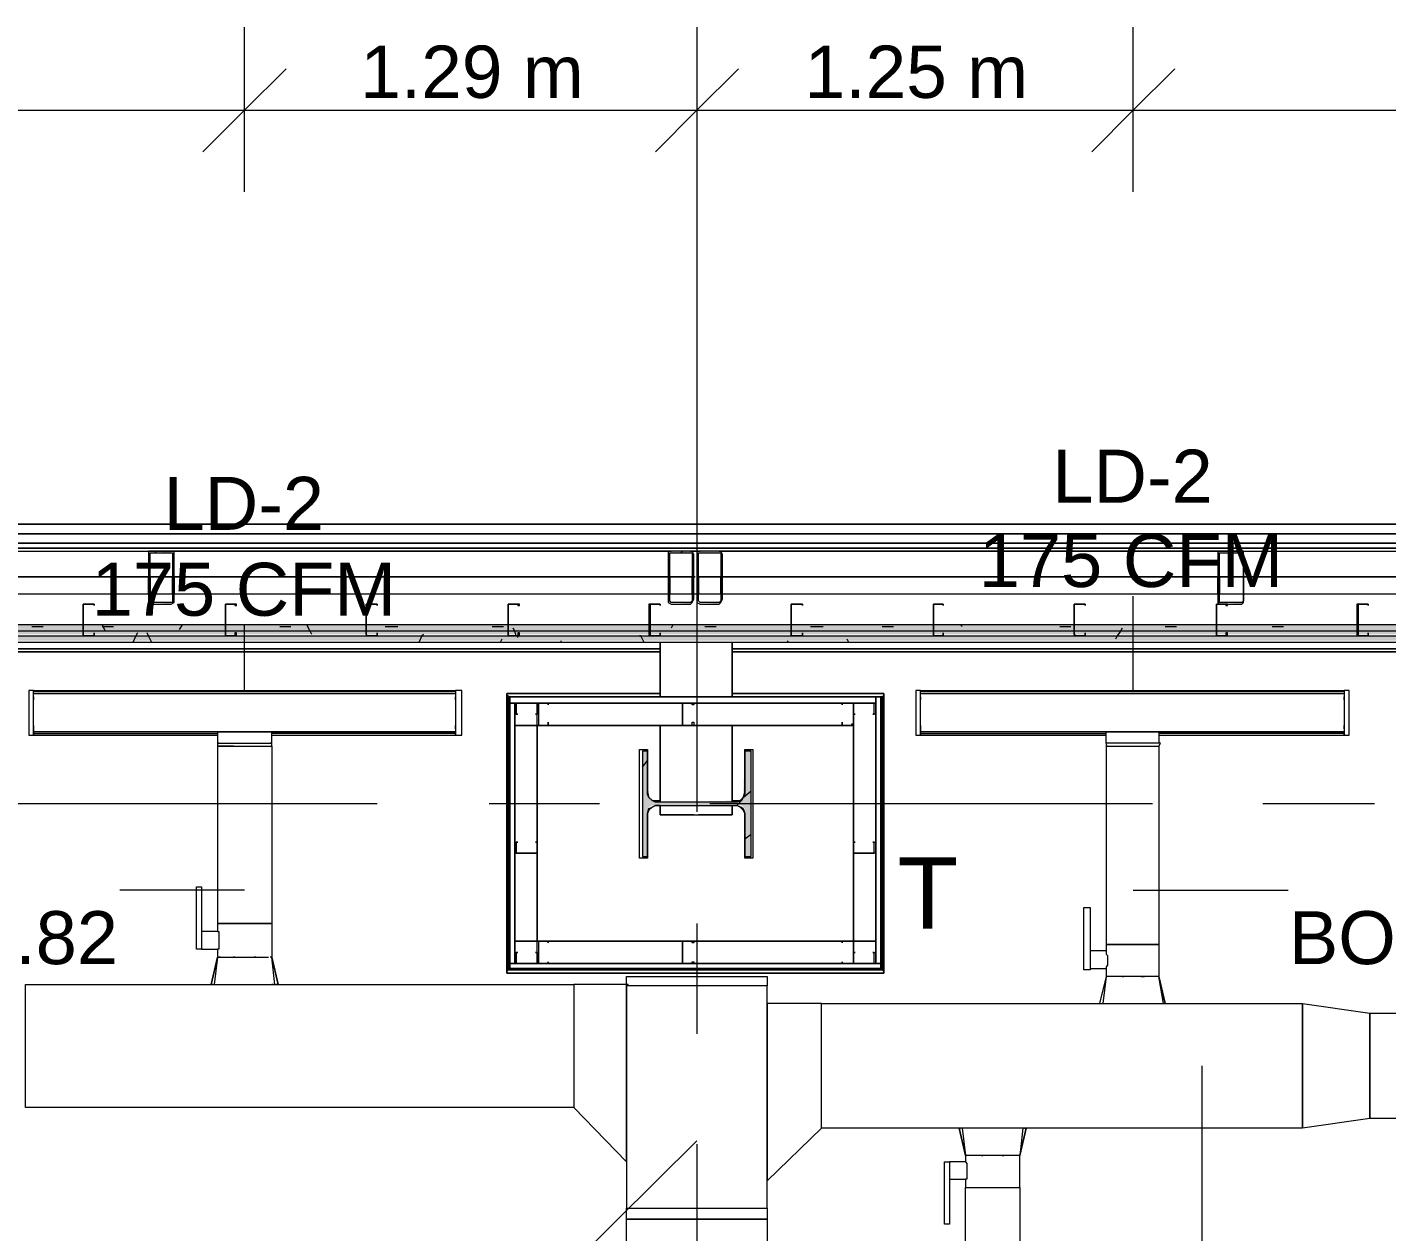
# Model space of a CAD drawing. Header units: metres. Extents: x -2 to 237, y -8 to 52.
# Drawn here: x 44.51 to 48.407, y 44.92 to 48.373 of the extents above; entities that cross this region are included whole.
import ezdxf

# ---------------------------------------------------------------- set-up
doc = ezdxf.new("R2010")
doc.units = ezdxf.units.M
doc.layers.add('HVAC - Ductos', color=5, linetype='Continuous', lineweight=0)
doc.layers.add('PDF2_Text', color=7, linetype='Continuous', lineweight=0)
doc.layers.add('PDF2_Geometry', color=7, linetype='Continuous', lineweight=0, true_color=0xaaaaaa)
doc.layers.add('PDF2_Solid Fills', color=7, linetype='Continuous', lineweight=0, true_color=0xffffff)
doc.styles.add('PDF Helvetica', font='')
doc.styles.get('PDF Helvetica').set_extended_font_data('Helvetica')

msp = doc.modelspace()

# ---------------------------------------------------------------- hatches: boundary and pattern name
at = {"layer": 'PDF2_Solid Fills', "lineweight": 0, "transparency": 33554559}
h = msp.add_hatch(color=256, dxfattribs=at)
h.paths.add_polyline_path([(44.927, 46.8707), (44.9316, 46.8661), (44.9316, 46.8707)])
h.paths.add_polyline_path([(44.8629, 46.8615), (44.8583, 46.8615), (44.8583, 46.7241)])
h.paths.add_polyline_path([(44.9316, 46.8615), (44.927, 46.8615), (44.927, 46.7241), (44.9316, 46.8609)])
h.paths.add_polyline_path([(44.9224, 46.8661), (44.9224, 46.8707), (44.8674, 46.8707)])
h.paths.add_polyline_path([(44.8629, 46.8661), (44.8629, 46.8707), (44.8583, 46.8707)])
h.paths.add_polyline_path([(44.9224, 46.7195), (44.9224, 46.7241), (44.8674, 46.7241)])
h = msp.add_hatch(color=256, dxfattribs=at)
h.paths.add_polyline_path([(46.3473, 46.7241), (46.3565, 46.7287), (46.3519, 46.7287), (46.3519, 46.8661), (46.4161, 46.8661), (46.4161, 46.7287), (46.4206, 46.8701), (46.4206, 46.8707), (46.3473, 46.8707)])
h.paths.add_polyline_path([(46.4161, 46.7287), (46.4115, 46.7287), (46.4161, 46.7241)])
h.paths.add_polyline_path([(46.4115, 46.7195), (46.4115, 46.7241), (46.3565, 46.7241)])
h = msp.add_hatch(color=256, dxfattribs=at)
h.paths.add_polyline_path([(46.4298, 46.7241), (46.439, 46.7287), (46.4344, 46.7287), (46.4344, 46.8661), (46.4985, 46.8661), (46.4985, 46.7287), (46.5031, 46.8707), (46.4298, 46.8707)])
h.paths.add_polyline_path([(46.4985, 46.7287), (46.4939, 46.7287), (46.4985, 46.7241)])
h.paths.add_polyline_path([(46.4939, 46.7195), (46.4939, 46.7241), (46.439, 46.7241)])
h = msp.add_hatch(color=256, dxfattribs=at)
h.paths.add_polyline_path([(47.9921, 46.7287), (47.9967, 46.7241), (47.9967, 46.7287)])
h.paths.add_polyline_path([(47.928, 46.8615), (47.9235, 46.8615), (47.9235, 46.7241)])
h.paths.add_polyline_path([(47.9967, 46.8661), (47.9967, 46.8707), (47.9326, 46.8707)])
h.paths.add_polyline_path([(47.928, 46.8661), (47.928, 46.8707), (47.9235, 46.8707)])
h.paths.add_polyline_path([(47.9921, 46.7195), (47.9921, 46.7241), (47.928, 46.7241)])
h = msp.add_hatch(color=256, dxfattribs=at)
h.paths.add_polyline_path([(16.2639, 46.6599), (16.2639, 46.6462), (17.0702, 46.6462), (17.0702, 46.6599)])
h.paths.add_polyline_path([(14.2296, 46.6599), (12.2045, 46.6645), (11.3936, 46.6645), (11.3936, 46.6462), (14.2296, 46.6462)])
h.paths.add_polyline_path([(38.5859, 46.6599), (38.5859, 46.6416), (39.3923, 46.6416), (39.3923, 46.6599)])
h.paths.add_polyline_path([(9.3593, 46.6462), (9.3593, 46.6645), (6.5232, 46.6645), (6.5232, 46.6462)])
h.paths.add_polyline_path([(41.4266, 46.6599), (41.4266, 46.6416), (43.4517, 46.6416), (43.4517, 46.6599)])
h.paths.add_polyline_path([(4.4889, 46.6462), (4.4889, 46.6645), (4.2965, 46.6645), (4.2965, 46.6462)])
h.paths.add_polyline_path([(44.2672, 46.6599), (44.2672, 46.6416), (46.2923, 46.6416), (46.2923, 46.6599)])
h.paths.add_polyline_path([(14.2342, 46.6599), (14.2342, 46.6462), (16.2593, 46.6462), (16.2593, 46.6599)])
h.paths.add_polyline_path([(48.3266, 46.6599), (48.3266, 46.6416), (49.133, 46.6416), (49.133, 46.6599)])
h.paths.add_polyline_path([(17.0748, 46.6599), (17.0748, 46.6462), (19.1, 46.6462), (19.1, 46.6599)])
h.paths.add_polyline_path([(51.1672, 46.6599), (51.1672, 46.6416), (54.0034, 46.6416), (54.0034, 46.6599)])
h.paths.add_polyline_path([(21.1343, 46.6599), (21.1343, 46.6462), (21.9406, 46.6462), (21.9406, 46.6599)])
h.paths.add_polyline_path([(56.0376, 46.6599), (56.0376, 46.6416), (56.4317, 46.6416), (56.4317, 46.6599)])
h.paths.add_polyline_path([(23.9749, 46.6599), (23.9749, 46.6462), (26, 46.6462), (26, 46.6599)])
h.paths.add_polyline_path([(54.0079, 46.6599), (54.0079, 46.6416), (56.033, 46.6416), (56.033, 46.6599)])
h.paths.add_polyline_path([(26.8155, 46.6599), (26.8155, 46.6462), (28.8407, 46.6462), (28.8407, 46.6599)])
h.paths.add_polyline_path([(49.1376, 46.6599), (49.1376, 46.6416), (51.1627, 46.6416), (51.1627, 46.6599)])
h.paths.add_polyline_path([(31.6859, 46.6599), (31.6859, 46.6462), (33.711, 46.6462), (33.711, 46.6599)])
h.paths.add_polyline_path([(46.2969, 46.6599), (46.2969, 46.6416), (48.322, 46.6416), (48.322, 46.6599)])
h.paths.add_polyline_path([(33.7156, 46.6599), (33.7156, 46.6462), (36.5516, 46.6462), (36.5516, 46.6599)])
h.paths.add_polyline_path([(43.4563, 46.6599), (43.4563, 46.6416), (44.2627, 46.6416), (44.2627, 46.6599)])
h.paths.add_polyline_path([(28.8453, 46.6599), (28.8453, 46.6462), (31.6813, 46.6462), (31.6813, 46.6599)])
h.paths.add_polyline_path([(39.3969, 46.6599), (39.3969, 46.6416), (41.422, 46.6416), (41.422, 46.6599)])
h.paths.add_polyline_path([(26.0046, 46.6599), (26.0046, 46.6462), (26.8109, 46.6462), (26.8109, 46.6599)])
h.paths.add_polyline_path([(37.2847, 46.6462), (38.5711, 46.6416), (38.5813, 46.6416), (38.5813, 46.6599), (36.5562, 46.6599), (36.5562, 46.6462)])
h.paths.add_polyline_path([(21.9452, 46.6599), (21.9452, 46.6462), (23.9703, 46.6462), (23.9703, 46.6599)])
h.paths.add_polyline_path([(11.389, 46.6462), (11.389, 46.6645), (9.3639, 46.6645), (9.3639, 46.6462)])
h.paths.add_polyline_path([(19.1046, 46.6599), (19.1046, 46.6462), (21.1297, 46.6462), (21.1297, 46.6599)])
h.paths.add_polyline_path([(6.5186, 46.6462), (6.5186, 46.6645), (4.4935, 46.6645), (4.4935, 46.6462)])
for points in [[(56.2254, 46.6325), (56.4317, 46.6279), (56.4317, 46.6416), (37.3672, 46.6462), (4.2965, 46.6462), (4.2965, 46.6325)], [(4.2965, 46.6141), (56.2254, 46.6141), (56.4301, 46.6096), (56.4317, 46.6096), (56.4317, 46.6279), (4.2965, 46.6279)], [(46.2878, 46.1835), (46.2878, 46.298), (46.2741, 46.298), (46.2741, 45.9956), (46.2878, 45.9956), (46.2878, 46.1239), (46.2923, 46.1376), (46.3015, 46.1422), (46.5581, 46.1422), (46.5672, 46.1331), (46.5672, 45.9956), (46.5856, 45.9956), (46.5856, 46.298), (46.5672, 46.298), (46.5627, 46.1697), (46.5581, 46.1605), (46.5444, 46.1559), (46.3107, 46.1513), (46.3107, 46.1559), (46.3015, 46.1605), (46.2969, 46.1651), (46.2923, 46.1651), (46.2923, 46.1835)]]:
    msp.add_hatch(color=256, dxfattribs=at).paths.add_polyline_path(points)

# ---------------------------------------------------------------- linework, layer by layer
at = {"layer": 'HVAC - Ductos', "color": 252, "lineweight": 0, "true_color": 0x939598}
for points in [[(45.1332, 47.9015), (45.1332, 48.1352), (45.1332, 48.3735)], [(46.4298, 48.3735), (46.4298, 48.1352), (46.4298, 47.9015)], [(47.6806, 47.9015), (47.6806, 48.1352), (47.6806, 48.3735)], [(45.2523, 48.2544), (45.1332, 48.1352), (45.014, 48.0161)], [(46.549, 48.2544), (46.4298, 48.1352), (46.3107, 48.0161)], [(47.7997, 48.2544), (47.6806, 48.1352), (47.5615, 48.0161)], [(23.7596, 48.1352), (26.0412, 48.1352), (28.5199, 48.1352), (30.9712, 48.1352), (33.1978, 48.1352), (35.5208, 48.1352), (37.216, 48.1352), (38.5539, 48.1352), (40.7118, 48.1352), (42.934, 48.1352), (45.1332, 48.1352), (46.4298, 48.1352), (47.6806, 48.1352), (49.9944, 48.1352), (52.1936, 48.1352), (54.1912, 48.1352), (55.8635, 48.1352)]]:
    msp.add_lwpolyline(points, dxfattribs=at)
at = {"layer": 'HVAC - Ductos', "lineweight": 0}
for points in [[(47.6806, 46.4721), (47.6806, 46.7424)], [(45.1332, 46.4721), (45.1332, 46.6599)], [(44.5284, 46.4538), (44.5284, 46.4492), (44.5284, 46.4446), (44.5284, 46.4492), (44.5284, 46.4675), (44.5284, 46.4721), (45.738, 46.4721), (45.738, 46.4675), (45.738, 46.4492), (45.738, 46.4446), (45.738, 46.4492), (45.738, 46.4538)], [(45.738, 46.4675), (44.5284, 46.4675)], [(47.0712, 46.4538), (47.0712, 46.4492), (47.0712, 46.4446), (47.0712, 46.4492), (47.0712, 46.4675), (47.0712, 46.4721), (48.2854, 46.4721), (48.2854, 46.4675), (48.2854, 46.4492), (48.2854, 46.4446), (48.2854, 46.4492), (48.2854, 46.4538)], [(48.2854, 46.4675), (47.0712, 46.4675)], [(44.5284, 46.3988), (44.5284, 46.408), (44.5284, 46.4171)], [(45.738, 46.4171), (45.738, 46.408), (45.738, 46.3988)], [(47.0712, 46.3988), (47.0712, 46.408), (47.0712, 46.4171)], [(48.2854, 46.4171), (48.2854, 46.408), (48.2854, 46.3988)], [(44.5284, 46.3667), (44.5284, 46.3438), (44.5284, 46.3484), (45.0553, 46.3484)], [(44.5284, 46.3438), (45.0553, 46.3438)], [(45.738, 46.3667), (45.738, 46.3438), (45.738, 46.3484), (45.2111, 46.3484)], [(45.2111, 46.3438), (45.738, 46.3438)], [(47.0712, 46.3667), (47.0712, 46.3438), (47.0712, 46.3484), (47.6027, 46.3484)], [(47.0712, 46.3438), (47.6027, 46.3438)], [(47.6027, 46.3209), (47.6027, 46.3117), (47.6073, 46.3117), (47.6256, 46.3117), (47.6486, 46.3117), (47.6806, 46.3117), (47.7081, 46.3117), (47.731, 46.3117), (47.7494, 46.3117), (47.7539, 46.3117), (47.7585, 46.3209), (47.7494, 46.3209), (47.7356, 46.3209), (47.7081, 46.3209), (47.6806, 46.3209), (47.6486, 46.3209), (47.6256, 46.3209), (47.6073, 46.3209), (47.6027, 46.3209), (47.6027, 46.353), (47.6073, 46.353), (47.6119, 46.353), (47.6256, 46.353), (47.6394, 46.353), (47.6577, 46.353), (47.6806, 46.353), (47.699, 46.353), (47.7172, 46.353), (47.731, 46.353), (47.7448, 46.353), (47.7539, 46.353), (47.7539, 46.3209)], [(48.2854, 46.3667), (48.2854, 46.3438), (48.2854, 46.3484), (47.7539, 46.3484)], [(47.7539, 46.3438), (48.2854, 46.3438)], [(45.1653, 46.3117), (45.1699, 46.3117), (45.1881, 46.3117), (45.1973, 46.3117), (45.2019, 46.3117), (45.2065, 46.3117), (45.2111, 46.3117), (45.2111, 45.8032), (45.2065, 45.8032), (45.1973, 45.8032), (45.1881, 45.8032), (45.1699, 45.8032), (45.1515, 45.8032), (45.1332, 45.8032), (45.1148, 45.8032), (45.0965, 45.8032), (45.0782, 45.8032), (45.0691, 45.8032), (45.0599, 45.8032), (45.0553, 45.8032), (45.0553, 45.7802), (45.0094, 45.7802), (45.0094, 45.7757), (45.0094, 45.7711), (45.0094, 45.7665), (45.0094, 45.7619), (45.0094, 45.7528), (45.0094, 45.7482), (45.0094, 45.7436), (45.0094, 45.739), (45.0094, 45.7344), (45.0094, 45.7299), (45.0553, 45.7299), (45.0553, 45.7069), (45.0599, 45.7069), (45.0645, 45.7069), (45.0691, 45.7069), (45.0782, 45.7069), (45.0965, 45.7069), (45.1148, 45.7069), (45.1332, 45.7069), (45.1515, 45.7069), (45.1699, 45.7069), (45.1881, 45.7069), (45.1973, 45.7069), (45.2019, 45.7069)], [(45.0599, 46.3209), (45.0553, 46.3209)], [(45.0553, 46.3209), (45.0599, 46.3209), (45.0782, 46.3209), (45.1057, 46.3209), (45.1332, 46.3209), (45.1653, 46.3209), (45.1881, 46.3209), (45.2065, 46.3209), (45.2111, 46.3209)], [(45.1011, 46.3117), (45.0965, 46.3117), (45.0782, 46.3117), (45.0691, 46.3117), (45.0645, 46.3117), (45.0599, 46.3117), (45.0553, 46.3117), (45.0553, 45.8032), (45.0599, 45.8032), (45.0691, 45.8032), (45.0782, 45.8032), (45.0965, 45.8032), (45.1148, 45.8032), (45.1332, 45.8032), (45.1515, 45.8032), (45.1699, 45.8032), (45.1881, 45.8032), (45.1973, 45.8032), (45.2065, 45.8032), (45.2111, 45.8032), (45.2111, 45.7069), (45.2065, 45.7069)], [(45.0599, 46.3209), (45.0599, 46.3209)], [(45.1057, 46.3117), (45.1148, 46.3117), (45.1332, 46.3117), (45.1515, 46.3117), (45.1607, 46.3117)], [(45.2065, 46.3209), (45.2065, 46.3209)], [(45.2111, 46.3209), (45.2065, 46.3209)], [(47.7127, 46.3117), (47.7172, 46.3117), (47.731, 46.3117), (47.7448, 46.3117), (47.7494, 46.3117), (47.7539, 46.3117), (47.7539, 45.7436), (47.7448, 45.7436), (47.731, 45.7436), (47.7172, 45.7436), (47.699, 45.7436), (47.6806, 45.7436), (47.6577, 45.7436), (47.6394, 45.7436), (47.6256, 45.7436), (47.6119, 45.7436), (47.6073, 45.7436), (47.6027, 45.7436), (47.6027, 45.7253), (47.5569, 45.7253), (47.5569, 45.7207), (47.5569, 45.7161), (47.5569, 45.7115), (47.5569, 45.7069), (47.5569, 45.6977), (47.5569, 45.6932), (47.5569, 45.684), (47.5569, 45.6795), (47.5569, 45.6749), (47.6027, 45.6749), (47.6027, 45.652), (47.5935, 45.5741)], [(47.6073, 46.3117), (47.6027, 46.3117), (47.6027, 45.7436), (47.6073, 45.7436), (47.6119, 45.7436), (47.6256, 45.7436), (47.6394, 45.7436), (47.6577, 45.7436), (47.6806, 45.7436), (47.699, 45.7436), (47.7172, 45.7436), (47.731, 45.7436), (47.7448, 45.7436), (47.7539, 45.7436), (47.7539, 45.652), (47.7494, 45.652), (47.7448, 45.652), (47.731, 45.652), (47.7172, 45.652), (47.699, 45.652), (47.6806, 45.652), (47.6577, 45.652), (47.6394, 45.652), (47.6256, 45.652), (47.6119, 45.652), (47.6073, 45.652), (47.6027, 45.652), (47.5843, 45.5741)], [(47.6119, 46.3117), (47.6256, 46.3117), (47.6394, 46.3117), (47.6486, 46.3117)], [(47.6531, 46.3117), (47.6577, 46.3117), (47.6806, 46.3117), (47.699, 46.3117), (47.7035, 46.3117)], [(45.1332, 45.8994), (44.7758, 45.8994)], [(47.6806, 45.8994), (48.125, 45.8994)], [(45.0553, 45.7802), (45.0599, 45.7802), (45.0599, 45.7757), (45.0599, 45.7665), (45.0599, 45.7574), (45.0599, 45.7482), (45.0599, 45.7436), (45.0599, 45.7344), (45.0599, 45.7299), (45.0553, 45.7299)], [(47.6027, 45.7253), (47.6027, 45.7207), (47.6027, 45.7161), (47.6073, 45.7115), (47.6073, 45.7023), (47.6073, 45.6932), (47.6073, 45.684), (47.6027, 45.6795), (47.6027, 45.6749)], [(45.0553, 45.7069), (45.0461, 45.6291), (45.0507, 45.6291), (45.0599, 45.6291)], [(45.1515, 45.6291), (45.1561, 45.6291), (45.1653, 45.6291), (45.179, 45.6291), (45.1881, 45.6291), (45.2065, 45.6291), (45.2157, 45.6291), (45.2203, 45.6291), (45.2111, 45.7069)], [(45.2294, 45.6291), (45.2111, 45.7069), (45.2294, 45.6291)], [(47.6027, 45.652), (47.5843, 45.5741), (47.5889, 45.5741), (47.5935, 45.5741), (47.6027, 45.5741)], [(47.6073, 45.652), (47.6073, 45.652)], [(47.6073, 45.652), (47.6073, 45.652)], [(47.7722, 45.5741), (47.7539, 45.652), (47.7722, 45.5741)], [(47.7676, 45.5741), (47.7539, 45.652)], [(45.0645, 45.6291), (45.0782, 45.6291), (45.0828, 45.6291)], [(45.0874, 45.6291), (45.092, 45.6291), (45.1011, 45.6291), (45.1148, 45.6291)], [(45.1148, 45.6291), (45.1148, 45.6291)], [(45.1194, 45.6291), (45.124, 45.6291), (45.1469, 45.6291)], [(45.179, 45.6291), (45.179, 45.6291)], [(45.2157, 45.6291), (45.2111, 45.6291)], [(46.2282, 45.6291), (46.077, 45.6291), (46.077, 45.2762), (46.2282, 45.1205), (46.2282, 45.6245)], [(46.2328, 45.6245), (46.2328, 45.6291), (46.2282, 45.6291)], [(47.5843, 45.5741), (47.5843, 45.5741)], [(47.6073, 45.5741), (47.6256, 45.5741), (47.6302, 45.5741), (47.6348, 45.5741), (47.644, 45.5741), (47.6577, 45.5741), (47.6623, 45.5741)], [(47.6669, 45.5741), (47.6898, 45.5741), (47.6944, 45.5741), (47.699, 45.5741), (47.7127, 45.5741), (47.7218, 45.5741), (47.7264, 45.5741), (47.731, 45.5741), (47.7494, 45.5741)], [(47.7539, 45.5741), (47.7631, 45.5741), (47.7676, 45.5741), (47.7722, 45.5741)], [(47.7585, 45.5741), (47.7585, 45.5741)], [(47.7722, 45.5741), (47.7722, 45.5741)], [(48.1663, 45.5741), (48.3587, 45.5466)], [(48.1663, 45.2167), (48.1663, 45.5741)], [(48.3587, 45.5466), (48.3587, 45.2442)], [(47.8776, 45.3954), (47.8776, 44.7173), (48.0747, 44.7173)], [(47.1812, 45.2167), (47.1996, 45.1388), (47.1812, 45.2167)], [(47.227, 45.2167), (47.2224, 45.2167), (47.2041, 45.2167), (47.195, 45.2167), (47.1904, 45.2167), (47.1996, 45.1388)], [(47.2545, 45.2167), (47.2454, 45.2167), (47.2362, 45.2167), (47.2316, 45.2167)], [(47.2591, 45.2167), (47.2591, 45.2167)], [(47.2912, 45.2167), (47.2866, 45.2167), (47.2637, 45.2167)], [(47.2958, 45.2167), (47.2958, 45.2167)], [(47.3691, 45.2167), (47.3737, 45.2167), (47.3691, 45.2167), (47.3645, 45.2167), (47.3599, 45.2167), (47.3507, 45.2167), (47.3324, 45.2167), (47.3232, 45.2167), (47.3186, 45.2167), (47.3094, 45.2167), (47.3003, 45.2167)], [(47.3645, 45.2167), (47.3553, 45.1388), (47.3737, 45.2167), (47.3553, 45.1388), (47.3507, 45.1388)], [(47.3691, 45.2167), (47.3737, 45.2167), (47.3691, 45.2167)], [(48.3587, 45.2442), (48.1663, 45.2167)], [(46.4298, 45.18), (45.9625, 44.7173), (45.573, 44.7173)], [(47.1996, 43.7964), (47.1996, 45.0471), (47.2041, 45.0471), (47.2132, 45.0471), (47.2224, 45.0471), (47.2408, 45.0471), (47.2591, 45.0471), (47.2774, 45.0471), (47.2958, 45.0471), (47.314, 45.0471), (47.3324, 45.0471), (47.3416, 45.0471), (47.3507, 45.0471), (47.3553, 45.0471), (47.3553, 45.1388), (47.3507, 45.1388), (47.3461, 45.1388), (47.3416, 45.1388), (47.3324, 45.1388), (47.314, 45.1388), (47.2958, 45.1388), (47.2774, 45.1388), (47.2591, 45.1388), (47.2408, 45.1388), (47.2224, 45.1388), (47.2132, 45.1388), (47.2087, 45.1388), (47.2041, 45.1388), (47.1996, 45.1388), (47.1996, 45.1205), (47.1537, 45.1205), (47.1537, 45.1159), (47.1537, 45.1113), (47.1537, 45.1068), (47.1537, 45.1022), (47.1537, 45.093), (47.1537, 45.0884), (47.1537, 45.0793), (47.1537, 45.0747), (47.1537, 45.0701), (47.1996, 45.0701), (47.1996, 45.0471), (47.2041, 45.0471), (47.2132, 45.0471), (47.2224, 45.0471), (47.2408, 45.0471), (47.2591, 45.0471), (47.2774, 45.0471), (47.2958, 45.0471), (47.314, 45.0471), (47.3324, 45.0471), (47.3416, 45.0471), (47.3507, 45.0471), (47.3553, 45.0471), (47.3553, 43.7964)], [(47.2087, 45.1388), (47.2041, 45.1388)], [(47.227, 45.1388), (47.2224, 45.1388)], [(47.2545, 45.1388), (47.2499, 45.1388), (47.2454, 45.1388), (47.2499, 45.1388)], [(47.282, 45.1388), (47.2774, 45.1388), (47.2728, 45.1388)], [(47.3049, 45.1388), (47.3094, 45.1388), (47.3049, 45.1388), (47.3003, 45.1388)], [(47.3324, 45.1388), (47.3278, 45.1388)], [(47.3461, 45.1388), (47.3416, 45.1388)], [(47.1996, 45.1205), (47.2041, 45.1159), (47.2041, 45.1113), (47.2041, 45.1068), (47.2041, 45.0976), (47.2041, 45.0884), (47.2041, 45.0793), (47.2041, 45.0747), (47.2041, 45.0701), (47.1996, 45.0701)]]:
    msp.add_lwpolyline(points, dxfattribs=at)
for points in [[(44.5147, 46.4721), (44.5147, 46.3438), (44.5284, 46.3438), (44.5284, 46.4721)], [(44.5284, 46.4629), (45.738, 46.4629), (45.738, 46.353), (44.5284, 46.353)], [(45.7563, 46.4721), (45.738, 46.4721), (45.738, 46.3438), (45.7563, 46.3438)], [(47.0575, 46.4721), (47.0575, 46.3438), (47.0712, 46.3438), (47.0712, 46.4721)], [(47.0712, 46.4629), (48.2854, 46.4629), (48.2854, 46.353), (47.0712, 46.353)], [(48.2992, 46.4721), (48.2854, 46.4721), (48.2854, 46.3438), (48.2992, 46.3438)], [(44.5284, 46.3713), (44.5284, 46.3667), (44.5284, 46.3621), (44.5284, 46.3667)], [(45.738, 46.353), (44.5284, 46.353)], [(45.0553, 46.3209), (45.0553, 46.3117), (45.0645, 46.3117), (45.0782, 46.3117), (45.1057, 46.3117), (45.1332, 46.3117), (45.1607, 46.3117), (45.1881, 46.3117), (45.2019, 46.3117), (45.2111, 46.3117), (45.2111, 46.3209), (45.2111, 46.353), (45.2065, 46.353), (45.1973, 46.353), (45.1881, 46.353), (45.1699, 46.353), (45.1515, 46.353), (45.1332, 46.353), (45.1148, 46.353), (45.0965, 46.353), (45.0782, 46.353), (45.0691, 46.353), (45.0599, 46.353), (45.0553, 46.353)], [(45.738, 46.3621), (45.738, 46.3667), (45.738, 46.3713), (45.738, 46.3667)], [(47.0712, 46.3713), (47.0712, 46.3667), (47.0712, 46.3621), (47.0712, 46.3667)], [(48.2854, 46.353), (47.0712, 46.353)], [(48.2854, 46.3621), (48.2854, 46.3667), (48.2854, 46.3713), (48.2854, 46.3667)], [(44.9958, 45.9086), (45.0094, 45.9086), (45.0094, 45.7299), (44.9958, 45.7299)], [(47.5386, 45.849), (47.5569, 45.849), (47.5569, 45.6703), (47.5386, 45.6703)], [(45.037, 45.6291), (45.0553, 45.7069), (45.037, 45.6291), (45.0416, 45.6291)], [(45.0645, 45.7069), (45.0599, 45.7069)], [(45.1057, 45.7069), (45.1011, 45.7069)], [(45.1653, 45.7069), (45.1607, 45.7069)], [(46.2282, 45.6245), (46.2282, 44.9876), (46.6314, 44.9876), (46.6314, 45.6245), (46.2282, 45.6245), (46.2282, 45.652), (46.6314, 45.652), (46.6314, 45.6245)], [(47.6531, 45.652), (47.6486, 45.652)], [(47.7127, 45.652), (47.7081, 45.652), (47.7035, 45.652), (47.7081, 45.652)], [(44.5055, 45.6291), (46.077, 45.6291), (46.077, 45.2762), (44.5055, 45.2762)], [(45.2248, 45.6291), (45.2294, 45.6291)], [(46.6314, 45.5741), (46.6314, 45.0655), (46.7872, 45.2167), (46.7872, 45.5741), (48.1663, 45.5741), (48.1663, 45.2167), (46.7872, 45.2167), (46.7872, 45.5741)], [(48.3587, 45.5466), (50.2922, 45.5466), (50.2922, 45.2442), (48.3587, 45.2442)], [(47.1858, 45.2167), (47.1812, 45.2167)], [(47.1537, 44.9418), (47.14, 44.9418), (47.14, 45.1205), (47.1537, 45.1205)], [(46.2282, 44.9555), (46.2282, 44.9876), (46.6314, 44.9876), (46.6314, 44.9555)], [(46.6314, 44.9555), (46.6314, 43.132), (46.2282, 43.132), (46.2282, 44.9555)]]:
    msp.add_lwpolyline(points, close=True, dxfattribs=at)
at = {"layer": 'PDF2_Geometry', "color": 252, "lineweight": 0, "true_color": 0x939598}
msp.add_lwpolyline([(46.4298, 48.2544), (46.4298, 47.7779)], dxfattribs=at)
at = {"layer": 'PDF2_Geometry', "lineweight": 0}
for points in [[(46.4298, 47.7779), (46.4298, 46.1239)], [(37.2298, 46.9486), (38.7646, 46.9486), (40.2949, 46.9486), (41.8298, 46.9486), (43.36, 46.9486), (44.895, 46.9486), (46.4252, 46.9486), (47.9601, 46.9486), (49.4904, 46.9486), (51.0252, 46.9486), (52.5601, 46.9486), (54.0904, 46.9486), (52.5601, 46.9486), (51.0252, 46.9486), (49.4904, 46.9486), (47.9601, 46.9486), (46.4252, 46.9486), (44.895, 46.9486), (43.36, 46.9486), (41.8298, 46.9486), (40.2949, 46.9486), (38.7646, 46.9486), (37.2298, 46.9486)], [(44.9316, 46.9486), (44.8583, 46.9486)], [(46.4665, 46.9486), (46.3885, 46.9486)], [(47.9967, 46.9486), (47.9235, 46.9486)], [(43.3326, 46.8707), (41.8985, 46.8707), (43.36, 46.8707), (44.895, 46.8707), (46.3565, 46.8707), (44.9224, 46.8707)], [(43.3921, 46.8707), (44.8674, 46.8707)], [(44.8583, 46.8478), (44.8629, 46.8524)], [(44.8766, 46.8661), (44.8812, 46.8707)], [(46.384, 46.8661), (46.3885, 46.8707)], [(47.9326, 46.8707), (46.4939, 46.8707), (47.9601, 46.8707), (49.4904, 46.8707), (50.9611, 46.8707), (49.5224, 46.8707)], [(47.9326, 46.7195), (47.9921, 46.7195), (47.9967, 46.7241), (47.9967, 46.7287), (47.9967, 46.8615), (47.9967, 46.8707), (47.9921, 46.8707), (47.9326, 46.8707), (47.9235, 46.8707), (47.9235, 46.8615), (47.9235, 46.7287), (47.9235, 46.7241), (47.928, 46.7195)], [(47.9921, 46.8707), (49.4629, 46.8707)], [(46.3473, 46.8295), (46.3519, 46.834)], [(44.8583, 46.747), (44.8583, 46.7973)], [(44.8629, 46.7973), (44.8629, 46.747)], [(44.927, 46.747), (44.927, 46.7973)], [(44.9316, 46.7973), (44.9316, 46.747)], [(46.3473, 46.7973), (46.3473, 46.747)], [(46.3519, 46.7973), (46.3519, 46.747)], [(46.4161, 46.747), (46.4161, 46.7973)], [(46.4207, 46.747), (46.4207, 46.7973)], [(46.4298, 46.7973), (46.4298, 46.747)], [(46.4344, 46.7973), (46.4344, 46.747)], [(46.4985, 46.747), (46.4985, 46.7973)], [(46.5031, 46.747), (46.5031, 46.7973)], [(47.9235, 46.747), (47.9235, 46.7973)], [(47.928, 46.7973), (47.928, 46.747)], [(47.9967, 46.7973), (47.9967, 46.747), (47.9967, 46.7973)], [(56.4317, 46.747), (4.2965, 46.7516)], [(46.2923, 46.6599), (45.8892, 46.6599), (45.4814, 46.6599), (45.0782, 46.6599), (44.6705, 46.6599), (44.2672, 46.6599)], [(49.133, 46.6599), (48.7298, 46.6599), (48.322, 46.6599), (47.9189, 46.6599), (47.5111, 46.6599), (47.1079, 46.6599), (46.7001, 46.6599), (46.2969, 46.6599)], [(4.2965, 46.6141), (56.4317, 46.6095)], [(23.1914, 46.6279), (56.4317, 46.6279)], [(46.2923, 46.6416), (45.8892, 46.6416), (45.4814, 46.6416), (45.0782, 46.6416), (44.6705, 46.6416), (44.2672, 46.6416)], [(49.133, 46.6416), (48.7298, 46.6416), (48.322, 46.6416), (47.9189, 46.6416), (47.5111, 46.6416), (47.1079, 46.6416), (46.7001, 46.6416), (46.2969, 46.6416)], [(46.3245, 46.5912), (37.3351, 46.5912)], [(55.5245, 46.5912), (46.5306, 46.5912)], [(46.9567, 46.4538), (46.9613, 46.4538), (46.9659, 46.4584), (46.9659, 46.4629)], [(46.9659, 46.4629), (46.9659, 46.4584), (46.9613, 46.4538), (46.9567, 46.4538)], [(46.9659, 46.4629), (46.9659, 46.4584), (46.9613, 46.4538), (46.9567, 46.4538)], [(46.9567, 46.4538), (46.9613, 46.4538), (46.9659, 46.4584), (46.9659, 46.4629)], [(46.9659, 45.6611), (46.9659, 46.4629)], [(46.9659, 46.4629), (46.9659, 45.6611)], [(45.8938, 46.4538), (45.8938, 45.6749), (45.8938, 46.4538)], [(45.8938, 46.4538), (45.8938, 46.4538)], [(46.9567, 46.4538), (45.8938, 46.4538), (46.9567, 46.4538)], [(45.9121, 46.4354), (45.9121, 46.4354)], [(45.9716, 46.4354), (45.9716, 46.4354)], [(45.9716, 46.4354), (45.9716, 46.4354)], [(45.9762, 46.4354), (45.9762, 46.4354)], [(46.0037, 46.4308), (46.0037, 46.4308)], [(46.3885, 46.4354), (46.3885, 46.4354)], [(46.3885, 46.4354), (46.3885, 46.4354)], [(46.9567, 46.4538), (46.5306, 46.4538)], [(46.5306, 46.4538), (46.9613, 46.4538)], [(46.9613, 46.4538), (46.5306, 46.4538)], [(46.5306, 46.4538), (46.9567, 46.4538)], [(46.8467, 46.4308), (46.8467, 46.4308)], [(46.8788, 46.4354), (46.8788, 46.4354)], [(46.8788, 46.4354), (46.8788, 46.4354)], [(46.9383, 46.4354), (46.9383, 46.4354)], [(46.9567, 45.6749), (46.9567, 46.4538)], [(46.9567, 45.6749), (46.9567, 46.4538)], [(46.9567, 46.4538), (46.9567, 46.4538)], [(46.9567, 45.6749), (46.9567, 46.4538), (46.9567, 45.6749)], [(45.9167, 46.4034), (45.9167, 46.4034)], [(45.967, 46.4034), (45.967, 46.4034)], [(46.0037, 46.3804), (46.0037, 46.3804)], [(46.8467, 46.3804), (46.8467, 46.3804)], [(46.8834, 46.4034), (46.8834, 46.4034)], [(46.9338, 46.4034), (46.9338, 46.4034)], [(46.3245, 46.1422), (46.3107, 46.1422), (46.3015, 46.1376), (46.2923, 46.1285), (46.2878, 46.1193), (46.2878, 45.991), (46.2649, 45.991), (46.2649, 46.3026), (46.2878, 46.3026), (46.2878, 46.1789), (46.2923, 46.1651), (46.3015, 46.1559), (46.3107, 46.1559), (46.3245, 46.1559)], [(46.5306, 46.1559), (46.5444, 46.1559), (46.5535, 46.1559), (46.5627, 46.1651), (46.5672, 46.1789), (46.5672, 46.3026), (46.5902, 46.3026), (46.5902, 45.991), (46.5672, 45.991), (46.5672, 46.1193), (46.5627, 46.1285), (46.5535, 46.1376), (46.5444, 46.1422)], [(46.2741, 46.2521), (46.2878, 46.2705)], [(45.5134, 46.1468), (44.2444, 46.1468)], [(46.1503, 46.1468), (45.8342, 46.1468)], [(47.7356, 46.1468), (46.4665, 46.1468)], [(46.5306, 46.1422), (46.5306, 46.1147), (46.5306, 46.1422), (46.5444, 46.1422), (46.5581, 46.1559)], [(46.5627, 46.1651), (46.5856, 46.1835)], [(48.3724, 46.1468), (48.0517, 46.1468)], [(46.3245, 46.1422), (46.3245, 46.1147), (46.3245, 46.1422)], [(46.4069, 46.1147), (46.4115, 46.1147), (46.4161, 46.1147), (46.4207, 46.1147), (46.4161, 46.1147), (46.4115, 46.1147), (46.4069, 46.1147), (46.3245, 46.1147), (46.5306, 46.1147), (46.4481, 46.1147), (46.4436, 46.1147), (46.439, 46.1147), (46.4344, 46.1147), (46.439, 46.1147), (46.4436, 46.1147), (46.4481, 46.1147)], [(45.9167, 46.0368), (45.9167, 46.0368)], [(45.967, 46.0368), (45.967, 46.0368)], [(46.5672, 46.046), (46.5856, 46.0597)], [(46.8834, 46.0368), (46.8834, 46.0368)], [(46.9338, 46.0368), (46.9338, 46.0368)], [(45.9121, 46.0048), (45.9121, 46.0048)], [(45.9716, 46.0048), (45.9716, 46.0048)], [(45.9716, 46.0048), (45.9716, 46.0048)], [(46.8788, 46.0048), (46.8788, 46.0048)], [(46.8788, 46.0048), (46.8788, 46.0048)], [(46.9383, 46.0048), (46.9383, 46.0048)], [(46.4298, 45.8032), (46.4298, 45.487)], [(45.9167, 45.7207), (45.9167, 45.7207)], [(45.967, 45.7207), (45.967, 45.7207)], [(45.9762, 45.7528), (45.9762, 45.7528)], [(46.0037, 45.7482), (46.0037, 45.7482)], [(46.3885, 45.7528), (46.3885, 45.7528)], [(46.3885, 45.7528), (46.3885, 45.7528)], [(46.8467, 45.7482), (46.8467, 45.7482)], [(46.8834, 45.7207), (46.8834, 45.7207)], [(46.9338, 45.7207), (46.9338, 45.7207)], [(46.0037, 45.6932), (46.0037, 45.6932)], [(46.8467, 45.6932), (46.8467, 45.6932)], [(45.8846, 45.6611), (45.8846, 45.6657), (45.8892, 45.6703), (45.8938, 45.6703)], [(45.8846, 45.6611), (46.9659, 45.6611)], [(45.8938, 45.6749), (45.8938, 45.6749)], [(45.8938, 45.6749), (45.8938, 45.6749)], [(46.9567, 45.6749), (45.8938, 45.6749), (46.9567, 45.6749)], [(46.9567, 45.6703), (45.8938, 45.6703)], [(46.9567, 45.6749), (46.9567, 45.6749)], [(46.9567, 45.6703), (46.9613, 45.6703), (46.9659, 45.6657), (46.9659, 45.6611)], [(46.4298, 45.1709), (46.4298, 43.9017)]]:
    msp.add_lwpolyline(points, dxfattribs=at)
for points in [[(44.895, 46.9211), (43.36, 46.9211)], [(44.895, 46.8936), (43.36, 46.8936)], [(46.4252, 46.9211), (44.895, 46.9211)], [(46.4252, 46.8936), (44.895, 46.8936)], [(47.9601, 46.9211), (46.4252, 46.9211)], [(47.9601, 46.8936), (46.4252, 46.8936)], [(49.4904, 46.9211), (47.9601, 46.9211)], [(49.4904, 46.8936), (47.9601, 46.8936)], [(44.895, 46.8799), (43.36, 46.8799)], [(44.8583, 46.7287), (44.8583, 46.7241), (44.8674, 46.7195), (44.9224, 46.7195), (44.9316, 46.7241), (44.9316, 46.7287), (44.9316, 46.8615), (44.9316, 46.8707), (44.9224, 46.8707), (44.8674, 46.8707), (44.8583, 46.8707), (44.8583, 46.8615)], [(44.9224, 46.7241), (44.8674, 46.7241), (44.8629, 46.7241), (44.8629, 46.7287), (44.8629, 46.8615), (44.8629, 46.8661), (44.8674, 46.8661), (44.9224, 46.8661), (44.927, 46.8661), (44.927, 46.8615), (44.927, 46.7287), (44.927, 46.7241)], [(46.4252, 46.8799), (44.895, 46.8799)], [(46.3565, 46.7195), (46.4115, 46.7195), (46.4161, 46.7241), (46.4207, 46.7333), (46.4207, 46.8615), (46.4161, 46.8707), (46.4115, 46.8707), (46.3565, 46.8707), (46.3473, 46.8707), (46.3473, 46.8615), (46.3473, 46.7333), (46.3473, 46.7241)], [(46.3565, 46.7241), (46.3519, 46.7287), (46.3519, 46.7333), (46.3519, 46.8615), (46.3519, 46.8661), (46.3565, 46.8661), (46.4115, 46.8661), (46.4161, 46.8661), (46.4161, 46.8615), (46.4161, 46.7333), (46.4161, 46.7287), (46.4115, 46.7241)], [(46.4252, 46.8707), (46.4115, 46.8707)], [(47.9601, 46.8799), (46.4252, 46.8799)], [(46.439, 46.8707), (46.4252, 46.8707)], [(46.439, 46.7195), (46.4939, 46.7195), (46.4985, 46.7241), (46.5031, 46.7333), (46.5031, 46.8615), (46.4985, 46.8707), (46.4939, 46.8707), (46.439, 46.8707), (46.4298, 46.8707), (46.4298, 46.8615), (46.4298, 46.7333), (46.4298, 46.7241)], [(46.4985, 46.7333), (46.4985, 46.7287), (46.4939, 46.7241), (46.439, 46.7241), (46.4344, 46.7287), (46.4344, 46.7333), (46.4344, 46.8615), (46.4344, 46.8661), (46.439, 46.8661), (46.4939, 46.8661), (46.4985, 46.8661), (46.4985, 46.8615)], [(47.9326, 46.8661), (47.9921, 46.8661), (47.9967, 46.8615), (47.9967, 46.7287), (47.9921, 46.7241), (47.9326, 46.7241), (47.928, 46.7241), (47.928, 46.7287), (47.928, 46.8615), (47.928, 46.8661)], [(49.4904, 46.8799), (47.9601, 46.8799)], [(43.4013, 46.7973), (44.8583, 46.7973)], [(44.895, 46.7973), (44.927, 46.7973), (44.895, 46.7973), (44.8629, 46.7973)], [(44.9316, 46.7973), (46.3473, 46.7973)], [(46.3519, 46.7973), (46.4161, 46.7973)], [(46.4207, 46.7973), (46.4252, 46.7973)], [(46.4344, 46.7973), (46.4985, 46.7973)], [(46.5031, 46.7973), (47.9235, 46.7973)], [(47.9601, 46.7973), (47.9967, 46.7973), (49.4537, 46.7973), (47.9967, 46.7973), (47.9601, 46.7973), (47.928, 46.7973)], [(44.7025, 46.7195), (44.6705, 46.7195), (44.6705, 46.6325), (44.6705, 46.6279), (44.7025, 46.6279), (44.7025, 46.637), (44.7025, 46.6279), (44.6705, 46.6279), (44.6705, 46.6325), (44.6705, 46.7195), (44.7025, 46.7195), (44.7025, 46.7149)], [(45.1102, 46.7195), (45.0782, 46.7195), (45.0782, 46.6325), (45.0782, 46.6279), (45.1102, 46.6279), (45.1102, 46.637), (45.1057, 46.637), (45.1057, 46.6279), (45.0782, 46.6279), (45.0782, 46.6325), (45.0782, 46.7195), (45.1057, 46.7195), (45.1057, 46.7149), (45.1102, 46.7149)], [(45.5134, 46.7195), (45.486, 46.7195), (45.4814, 46.7195), (45.4814, 46.6325), (45.4814, 46.6279), (45.486, 46.6279), (45.5134, 46.6279), (45.5134, 46.637), (45.5134, 46.6279), (45.486, 46.6279), (45.4814, 46.6325), (45.4814, 46.7195), (45.486, 46.7195), (45.5134, 46.7195), (45.5134, 46.7149)], [(45.9212, 46.7195), (45.8892, 46.7195), (45.8892, 46.6325), (45.8892, 46.6279), (45.9212, 46.6279), (45.9212, 46.637), (45.9167, 46.637), (45.9167, 46.6279), (45.8892, 46.6279), (45.8892, 46.6325), (45.8892, 46.7195), (45.9167, 46.7195), (45.9167, 46.7149), (45.9212, 46.7149)], [(46.3245, 46.7195), (46.2969, 46.7195), (46.2923, 46.7195), (46.2923, 46.6325), (46.2969, 46.6279), (46.3245, 46.6279), (46.3245, 46.637), (46.3245, 46.6279), (46.2969, 46.6279), (46.2969, 46.6325), (46.2969, 46.7195), (46.3245, 46.7195), (46.3245, 46.7149)], [(46.7322, 46.7195), (46.7001, 46.7195), (46.7001, 46.6325), (46.7001, 46.6279), (46.7322, 46.6279), (46.7322, 46.637), (46.7322, 46.6279), (46.7001, 46.6279), (46.7001, 46.6325), (46.7001, 46.7195), (46.7322, 46.7195), (46.7322, 46.7149)], [(47.1354, 46.7195), (47.1079, 46.7195), (47.1079, 46.6325), (47.1079, 46.6279), (47.1354, 46.6279), (47.1354, 46.637), (47.1354, 46.6279), (47.1079, 46.6279), (47.1079, 46.6325), (47.1079, 46.7195), (47.1354, 46.7195), (47.1354, 46.7149)], [(47.5432, 46.7195), (47.5157, 46.7195), (47.5111, 46.7195), (47.5111, 46.6325), (47.5111, 46.6279), (47.5157, 46.6279), (47.5432, 46.6279), (47.5432, 46.637), (47.5432, 46.6279), (47.5157, 46.6279), (47.5111, 46.6325), (47.5111, 46.7195), (47.5157, 46.7195), (47.5432, 46.7195), (47.5432, 46.7149)], [(47.9509, 46.7195), (47.9189, 46.7195), (47.9189, 46.6325), (47.9189, 46.6279), (47.9509, 46.6279), (47.9509, 46.637), (47.9463, 46.637), (47.9463, 46.6279), (47.9189, 46.6279), (47.9189, 46.6325), (47.9189, 46.7195), (47.9463, 46.7195), (47.9463, 46.7149), (47.9509, 46.7149)], [(48.3541, 46.7195), (48.3266, 46.7195), (48.322, 46.7195), (48.322, 46.6325), (48.322, 46.6279), (48.3266, 46.6279), (48.3541, 46.6279), (48.3541, 46.637), (48.3541, 46.6279), (48.3266, 46.6279), (48.3266, 46.6325), (48.3266, 46.7195), (48.3541, 46.7195), (48.3541, 46.7149)], [(37.3351, 46.5912), (46.3245, 46.5912)], [(37.3351, 46.5912), (46.3245, 46.5912)], [(37.3351, 46.5821), (46.3245, 46.5821)], [(46.3245, 46.6095), (46.3245, 46.4538)], [(46.5306, 46.6095), (46.5306, 46.4538)], [(46.5306, 46.5912), (55.5245, 46.5912)], [(46.5306, 46.5912), (55.5245, 46.5912)], [(46.5306, 46.5821), (55.5245, 46.5821)], [(46.9567, 45.6703), (46.9613, 45.6703), (46.9659, 45.6657), (46.9659, 45.6611), (45.8846, 45.6611), (45.8846, 46.4629), (45.8846, 45.6611), (46.9659, 45.6611), (45.8846, 45.6611), (45.8846, 45.6657), (45.8892, 45.6703), (45.8938, 45.6703), (46.9567, 45.6703), (46.9613, 45.6703), (46.9659, 45.6657), (46.9659, 45.6611), (46.9659, 46.4629), (46.5306, 46.4629), (46.9659, 46.4629), (46.5306, 46.4629), (46.9659, 46.4629), (46.9659, 45.6611), (46.9659, 45.6657), (46.9613, 45.6703), (46.9567, 45.6703), (46.9567, 46.4538), (46.9429, 46.4538), (46.9429, 45.6886), (46.9567, 45.6886), (46.9567, 45.6749), (45.8938, 45.6749), (46.9567, 45.6749), (45.8938, 45.6749), (45.8938, 45.7528), (45.8938, 46.3713), (45.8938, 46.4538), (46.8788, 46.4538), (46.9567, 46.4538), (46.5306, 46.4538), (46.9613, 46.4538), (46.9613, 45.6703), (46.9613, 46.4538), (46.5306, 46.4538), (46.9567, 46.4538), (46.9567, 45.6886), (45.8938, 45.6886), (45.8938, 45.6749), (46.9567, 45.6749), (46.9567, 45.7528), (46.9567, 46.4538)], [(46.3245, 46.4629), (45.8846, 46.4629), (45.8846, 45.6611), (45.8846, 45.6657), (45.8892, 45.6703), (45.8938, 45.6703), (46.9613, 45.6703), (45.8938, 45.6703), (45.8938, 46.4538), (45.8846, 46.4584), (45.8846, 46.4629), (45.8846, 45.6611), (45.8846, 45.6657), (45.8892, 45.6703), (45.8938, 45.6703), (45.8938, 46.4538), (45.8892, 46.4538), (45.8892, 45.6703), (46.9613, 45.6703), (45.8892, 45.6703), (45.8892, 46.4538), (45.8938, 46.4538), (45.8846, 46.4584), (45.8846, 46.4629), (46.3245, 46.4629), (45.8846, 46.4629), (45.8846, 46.4584), (45.8938, 46.4538), (45.8938, 45.6703), (45.8938, 46.4538), (46.3245, 46.4538), (45.8938, 46.4538), (46.3245, 46.4538), (45.8892, 46.4538), (45.8938, 46.4538), (46.3245, 46.4538), (45.8892, 46.4538), (45.8938, 46.4538), (45.8846, 46.4584), (45.8846, 46.4629)], [(45.8938, 45.6749), (45.8938, 46.4538)], [(46.3245, 46.4538), (45.8938, 46.4538)], [(45.8938, 45.6886), (45.9075, 45.6886), (45.9075, 46.4354), (45.8938, 46.4354), (46.9429, 46.4354), (46.9429, 46.4538), (45.8938, 46.4538), (45.8938, 46.4354)], [(45.9075, 46.4354), (45.9121, 46.4354), (45.9716, 46.4354), (45.9716, 46.4034), (45.967, 46.4034), (45.9716, 46.4034), (45.9716, 46.4354), (45.9121, 46.4354), (45.9121, 46.4034), (45.9167, 46.4034), (45.9075, 46.4034)], [(45.9716, 46.3713), (46.8788, 46.3713), (46.8788, 46.4354), (45.9075, 46.4354), (45.9075, 46.3713)], [(45.9762, 46.3713), (45.9716, 46.3713), (45.9716, 46.3759), (45.9716, 46.4354), (45.9762, 46.4354), (46.0037, 46.4354), (46.0037, 46.4308), (46.0037, 46.4354), (45.9762, 46.4354), (45.9762, 46.3759), (45.9762, 46.3713), (46.0037, 46.3713)], [(46.3885, 46.3713), (46.3885, 46.3759), (46.3885, 46.4354), (46.4207, 46.4354), (46.4207, 46.4308), (46.4161, 46.4308), (46.4161, 46.4354), (46.3885, 46.4354), (46.3885, 46.3759), (46.3885, 46.3713), (46.4161, 46.3713), (46.4161, 46.3804), (46.4207, 46.3804), (46.4207, 46.3713)], [(46.8467, 46.4308), (46.8467, 46.4354)], [(46.8743, 46.4354), (46.8788, 46.4354), (46.8788, 46.3759), (46.8788, 46.3713), (46.8743, 46.3713), (46.8467, 46.3713), (46.8467, 46.3804), (46.8467, 46.3713), (46.8743, 46.3713), (46.8743, 46.3759), (46.8788, 46.3759), (46.8788, 46.4354), (46.8743, 46.4354), (46.8467, 46.4354)], [(46.8788, 46.4354), (46.9383, 46.4354), (46.9429, 46.4354), (46.9429, 46.4034), (46.9338, 46.4034), (46.9383, 46.4034), (46.9383, 46.4354), (46.8788, 46.4354), (46.8788, 46.4034)], [(46.8788, 46.3713), (46.8788, 45.7528), (46.9429, 45.7528), (46.9429, 46.4354), (46.8788, 46.4354)], [(46.9613, 45.6703), (46.9613, 46.4538)], [(46.0037, 46.3804), (46.0037, 46.3713)], [(46.8834, 46.4034), (46.8788, 46.4034)], [(45.9075, 45.7528), (45.9716, 45.7528), (45.9716, 46.3713), (45.9075, 46.3713)], [(45.9716, 45.7528), (46.8788, 45.7528), (46.8788, 46.3713), (45.9716, 46.3713)], [(46.3245, 46.3713), (46.3245, 46.1513)], [(46.5306, 46.3713), (46.5306, 46.1513)], [(46.5856, 45.9956), (46.5856, 46.298), (46.5672, 46.298), (46.5672, 46.1743), (46.5627, 46.1651), (46.5581, 46.1559), (46.5444, 46.1513), (46.3107, 46.1513), (46.3015, 46.1559), (46.2923, 46.1651), (46.2878, 46.1743), (46.2878, 46.298), (46.2741, 46.298), (46.2741, 45.9956), (46.2878, 45.9956), (46.2878, 46.1193), (46.2923, 46.1331), (46.3015, 46.1376), (46.3107, 46.1422), (46.5444, 46.1422), (46.5581, 46.1376), (46.5627, 46.1331), (46.5672, 46.1193), (46.5672, 45.9956)], [(45.9716, 46.0048), (45.9121, 46.0048), (45.9075, 46.0048), (45.9075, 46.0368), (45.9167, 46.0368), (45.9121, 46.0368), (45.9121, 46.0048), (45.9716, 46.0048), (45.9716, 46.0368)], [(45.967, 46.0368), (45.9716, 46.0368)], [(46.9429, 46.0048), (46.9383, 46.0048), (46.8788, 46.0048), (46.8788, 46.0368), (46.8834, 46.0368), (46.8788, 46.0368), (46.8788, 46.0048), (46.9383, 46.0048), (46.9383, 46.0368), (46.9338, 46.0368), (46.9429, 46.0368)], [(46.8788, 45.7528), (45.9716, 45.7528), (45.9075, 45.7528), (45.9075, 45.6886), (46.9429, 45.6886), (46.9429, 45.7528)], [(45.9716, 45.6932), (45.9716, 45.6886), (45.9121, 45.6886), (45.9075, 45.6932), (45.9075, 45.7207), (45.9167, 45.7207), (45.9121, 45.7207), (45.9121, 45.6932), (45.9121, 45.6886), (45.9716, 45.6886), (45.9716, 45.6932), (45.9716, 45.7207)], [(45.967, 45.7207), (45.9716, 45.7207)], [(45.9762, 45.6886), (45.9716, 45.6886), (45.9716, 45.6932), (45.9716, 45.7528), (45.9762, 45.7528), (46.0037, 45.7528), (46.0037, 45.7482), (46.0037, 45.7528), (45.9762, 45.7528), (45.9762, 45.6932), (45.9762, 45.6886), (46.0037, 45.6886)], [(46.3885, 45.6886), (46.3885, 45.6932), (46.3885, 45.7528), (46.4207, 45.7528), (46.4207, 45.7482), (46.4161, 45.7482), (46.4161, 45.7528), (46.3885, 45.7528), (46.3885, 45.6932), (46.3885, 45.6886), (46.4161, 45.6886), (46.4161, 45.6932), (46.4207, 45.6932), (46.4207, 45.6886)], [(46.8467, 45.7482), (46.8467, 45.7528)], [(46.8743, 45.7528), (46.8788, 45.7528), (46.8788, 45.6932), (46.8788, 45.6886), (46.8743, 45.6886), (46.8467, 45.6886), (46.8467, 45.6932), (46.8467, 45.6886), (46.8743, 45.6886), (46.8788, 45.6886), (46.8788, 45.6932), (46.8788, 45.7528), (46.8743, 45.7528), (46.8467, 45.7528)], [(46.9429, 45.6932), (46.9429, 45.6886), (46.9383, 45.6886), (46.8788, 45.6886), (46.8788, 45.6932), (46.8788, 45.7207), (46.8834, 45.7207), (46.8788, 45.7207), (46.8788, 45.6932), (46.8788, 45.6886), (46.9383, 45.6886), (46.9383, 45.6932), (46.9383, 45.7207), (46.9338, 45.7207), (46.9429, 45.7207)], [(46.0037, 45.6932), (46.0037, 45.6886)]]:
    msp.add_lwpolyline(points, close=True, dxfattribs=at)
at = {"layer": 'PDF2_Geometry', "color": 254, "lineweight": 0, "true_color": 0xd2d2d2}
for points in [[(45.1057, 46.7149), (45.1102, 46.7195)], [(47.1079, 46.7057), (47.1079, 46.7057)], [(47.1216, 46.7195), (47.1216, 46.7195)], [(44.6705, 46.6599), (44.6705, 46.6599)], [(45.0782, 46.6875), (45.0782, 46.6875)], [(46.7001, 46.6783), (46.7001, 46.6783)], [(47.534, 46.6279), (47.534, 46.6279)]]:
    msp.add_lwpolyline(points, dxfattribs=at)
at = {"layer": 'PDF2_Geometry', "color": 254, "lineweight": 0, "true_color": 0xeaeaea}
for points in [[(44.5238, 46.6553), (44.5559, 46.6553)], [(44.7345, 46.6416), (44.7254, 46.6599)], [(44.7254, 46.6553), (44.7575, 46.6553)], [(44.9545, 46.6599), (44.9454, 46.6462)], [(45.234, 46.6553), (45.2661, 46.6553)], [(45.3256, 46.6325), (45.321, 46.6416), (45.3119, 46.6599)], [(45.5364, 46.6553), (45.573, 46.6553)], [(45.8433, 46.6553), (45.8754, 46.6553)], [(46.3611, 46.6599), (46.3565, 46.6508)], [(46.4527, 46.6553), (46.4847, 46.6553)], [(46.7551, 46.6553), (46.7918, 46.6553)], [(46.9613, 46.6553), (46.9934, 46.6553)], [(47.1904, 46.6553), (47.1858, 46.6599)], [(47.4699, 46.6553), (47.5019, 46.6553)], [(47.7676, 46.6599), (47.7676, 46.6599)], [(47.7722, 46.6553), (47.8043, 46.6553)], [(48.0792, 46.6553), (48.1113, 46.6553)], [(44.7345, 46.6416), (44.7345, 46.6416)], [(44.8262, 46.637), (44.8216, 46.6279), (44.8125, 46.6095)], [(44.8674, 46.6095), (44.8583, 46.6279), (44.8537, 46.637)], [(45.6463, 46.6325), (45.6418, 46.6279), (45.6326, 46.6095)], [(45.8709, 46.6187), (45.8663, 46.6095)], [(45.9121, 46.6279), (45.9075, 46.6416), (45.9029, 46.6508)], [(45.9167, 46.6233), (45.9167, 46.6279)], [(46.0404, 46.6095), (46.0404, 46.6141)], [(46.2786, 46.6095), (46.2695, 46.6279), (46.2649, 46.6279)], [(46.691, 46.6141), (46.6864, 46.6095)], [(46.8651, 46.6095), (46.8605, 46.6187)], [(47.6486, 46.6508), (47.644, 46.6416), (47.6348, 46.6279), (47.6302, 46.6187)]]:
    msp.add_lwpolyline(points, dxfattribs=at)

# ---------------------------------------------------------------- texts
at = {"layer": 'PDF2_Text', "color": 252, "lineweight": 0, "true_color": 0x939598, "char_height": 0.15002, "attachment_point": 4, "style": 'PDF Helvetica'}
for s, insert in [('1.29 m', (45.4647, 48.2446)), ('1.25 m', (46.7385, 48.2446))]:
    msp.add_mtext(s, dxfattribs=dict(at, insert=insert))
at = {"layer": 'PDF2_Text', "lineweight": 0, "attachment_point": 4, "style": 'PDF Helvetica'}
for s, insert, char_height in [('LD-2', (47.4486, 47.0861), 0.1519), ('LD-2', (44.9011, 47.0082), 0.1519), ('175 CFM', (47.2378, 46.8432), 0.1519), ('175 CFM', (44.6949, 46.7608), 0.1519), ('T', (47.0042, 45.8911), 0.2047), ('BOD3.82', (43.8977, 45.7619), 0.1519), ('BOD3.79', (48.1267, 45.7619), 0.1519)]:
    msp.add_mtext(s, dxfattribs=dict(at, insert=insert, char_height=char_height))

doc.saveas('drawing.dxf')
